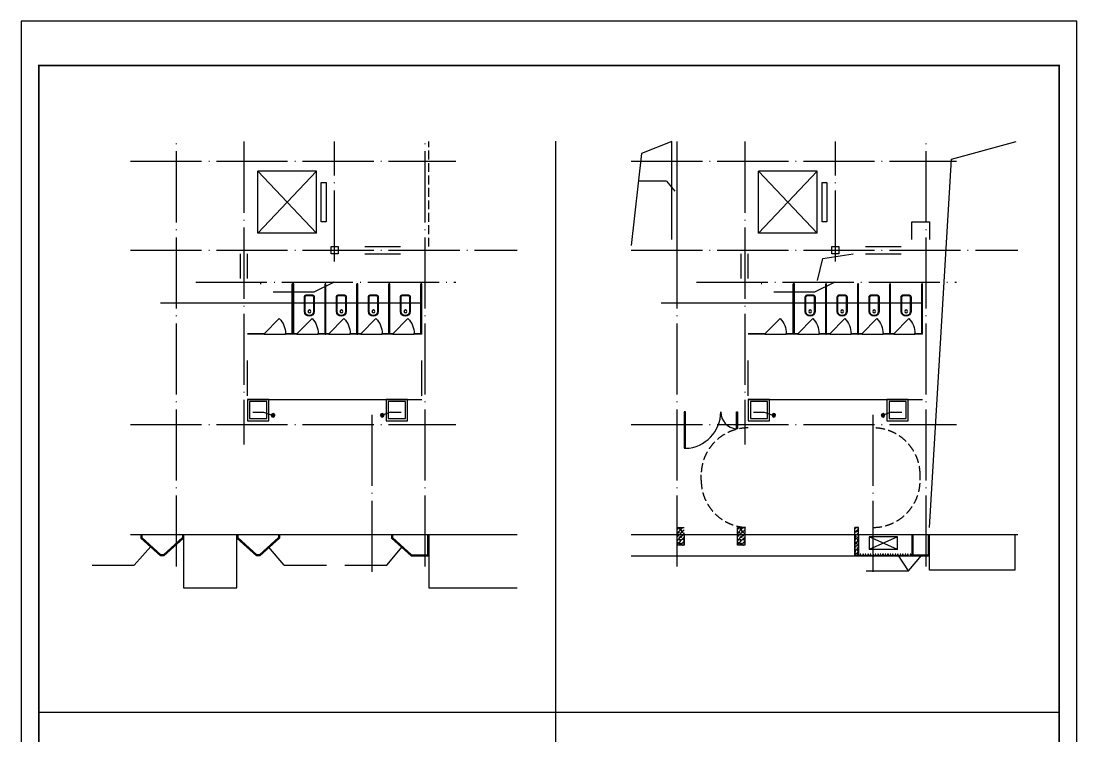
# Model space of a CAD drawing. Extents: x -1041549 to 749950, y -354245 to 17554.
# Drawn here: x 131822 to 161522, y -216048 to -195941 of the extents above; entities that cross this region are included whole.
import ezdxf

# ---------------------------------------------------------------- set-up
doc = ezdxf.new("R2010")
doc.units = 0
doc.header["$LTSCALE"] = 1000
doc.header["$MEASUREMENT"] = 0
doc.linetypes.add('DASH', pattern=[0.35, 0.25, -0.1])
doc.linetypes.add('DOTE', pattern=[2.42, 2, -0.2, 0.02, -0.2])
for name, color, linetype in [('AC', 252, 'Continuous'), ('AXIS', 3, 'Continuous'), ('DOTE', 1, 'Continuous'), ('EVTR', 2, 'Continuous'), ('K+T', 252, 'Continuous'), ('LATRINE', 6, 'Continuous'), ('PUB_DIM', 3, 'Continuous'), ('PUB_TITLE', 4, 'Continuous'), ('STAIR', 2, 'Continuous'), ('Util', 4, 'Continuous'), ('WALL', 4, 'Continuous'), ('WINDOW', 3, 'Continuous')]:
    doc.layers.add(name, color=color, linetype=linetype)

# ---------------------------------------------------------------- blocks, each defined once
blk = doc.blocks.new('A$C58C370F3')
at = {"layer": 'K+T'}
for points in [[(465, 138), (59, 138, 0.388189), (0, 88), (0, -88, 0.388189), (59, -138), (465, -138, 0.97895)], [(465, 118), (58, 118, 0.382017), (20, 86), (20, -86, 0.382017), (58, -118), (465, -118, 0.977255)]]:
    blk.add_lwpolyline(points, format="xyb", close=True, dxfattribs=at)
blk.add_circle((462, 0), 40, dxfattribs=at)
blk = doc.blocks.new('$DorLib2D$00000114')
at = {"color": 0}
blk.add_line((0.5, 0), (-0.207, 0.707), dxfattribs=at)
blk.add_arc((0.5, 0), 1, 135, 180, dxfattribs=at)
blk = doc.blocks.new('A$C03CD7C06')
at = {"layer": 'K+T'}
for p, q in [((-350, 1410), (-460, 1410)), ((-460, 1410), (-460, 0)), ((-440, 1390), (-350, 1390)), ((-440, 1390), (-440, 0)), ((-350, 1410), (250, 1410)), ((-350, 1390), (-350, 1410)), ((460, 1410), (250, 1410)), ((250, 1410), (250, 1390)), ((250, 1390), (440, 1390)), ((440, 1390), (440, 0)), ((460, 1410), (460, 0)), ((-440, 0), (-460, 0)), ((460, 0), (440, 0))]:
    blk.add_line(p, q, dxfattribs=at)
at = {"layer": 'K+T', "xscale": 600, "yscale": 600, "zscale": -600, "rotation": 180}
blk.add_blockref('$DorLib2D$00000114', (-50, 1400), dxfattribs=at)
at = {"layer": 'K+T', "rotation": 90}
blk.add_blockref('A$C58C370F3', (0, 310), dxfattribs=at)
blk = doc.blocks.new('A$C013c3c15')
at = {"color": 2}
for p, q in [((0, 600), (0, 500)), ((30, 600), (30, 513)), ((1170, 600), (1170, 513)), ((1200, 600), (1200, 500)), ((550, 0), (0, 500)), ((562, 30), (30, 513)), ((638, 30), (1170, 513)), ((650, 0), (1200, 500)), ((650, 0), (550, 0)), ((638, 30), (562, 30))]:
    blk.add_line(p, q, dxfattribs=at)
blk = doc.blocks.new('A$C7fd66507')
at = {"color": 2}
for points in [[(150, 600), (150, 500), (700, 0), (1200, 0), (1200, 600)], [(180, 600), (180, 513), (712, 30), (1170, 30), (1170, 600)], [(700, 0), (1200, 0), (1200, 600)]]:
    blk.add_lwpolyline(points, dxfattribs=at)
blk = doc.blocks.new('A$C319F445E')
h = blk.add_hatch()
h.set_pattern_fill('ANSI31', color=8, scale=300, style=0)
h.set_pattern_definition([(45, (197510.402, 8535.03), (-26.516504, 26.516504), [])])
h.paths.add_polyline_path([(156, 100, 1), (44, 100, 1)])
blk.add_circle((100, 100), 55.6)
blk = doc.blocks.new('A$C545B6328')
at = {"layer": 'AC'}
for p, q in [((400, 450), (-400, 450)), ((-400, 450), (-400, 100)), ((400, 450), (-400, 100)), ((400, 100), (-400, 450)), ((400, 100), (400, 450)), ((400, 100), (-400, 100))]:
    blk.add_line(p, q, dxfattribs=at)
blk = doc.blocks.new('A$Ce6740713')
at = {"layer": 'WINDOW'}
blk.add_lwpolyline([(1464, 1024), (1464, 0), (1500, 0), (1500, 1024)], close=True, dxfattribs=at)
at = {"layer": 'WINDOW', "elevation": 0}
blk.add_lwpolyline([(36, 474), (36, 0), (0, 0), (0, 474)], close=True, dxfattribs=at)
at = {"layer": 'WINDOW'}
for centre, radius, start, end in [((1500, 0), 1025, 92.0267, 180), ((0, 0, 0), 475, 0, 85.6232)]:
    blk.add_arc(centre, radius, start, end, dxfattribs=at)

msp = doc.modelspace()

# ---------------------------------------------------------------- hatches: boundary and pattern name
h = msp.add_hatch()
h.set_pattern_fill('钢筋混凝土', color=8, scale=30)
h.set_pattern_definition([(45, (-1700, 5e-07), (-53.033009, 53.033009), []), (50, (-1700, 5e-07), (215.17805, -18.82564), [22.5, -247.5]), (355, (-1700, 5e-07), (-41.6254, 225.65764), [18, -198]), (100.4514, (-1682.07, -1.57), (173.55281, 206.83186), [19.12206, -210.34263]), (46.1842, (-1700, 60), (320.17231, -49.6557), [33.75, -371.25]), (96.6356, (-1673.32, 55.86), (280.3988, 292.23536), [28.6831, -315.5139]), (351.1842, (-1700, 60), (280.3986, 292.2356), [27, -297]), (21, (-1670, 45), (179.07212, -120.78567), [22.5, -247.5]), (326, (-1670, 45), (72.9946, 217.54501), [18, -198]), (71.4514, (-1655.08, 34.93), (252.06679, 96.75915), [19.12206, -210.34263]), (37.5, (-1700, 5e-07), (3.647957, 99.868156), [0, -195.6, 0, -201, 0, -198.75]), (7.5, (-1700, 5e-07), (78.92086, 118.323514), [0, -114.6, 0, -191.1, 0, -75.75]), (327.5, (-1766.9, 5e-07), (160.14673, -6.766462), [0, -75, 0, -234, 0, -310.5]), (317.5, (-1796.9, 5e-07), (174.95585, 30.031495), [0, -97.5, 0, -155.4, 0, -220.5])])
h.paths.add_polyline_path([(150478.1, -210183.6), (150478.1, -210683.6), (150278.1, -210683.6), (150278.1, -210183.6)])
h = msp.add_hatch()
h.set_pattern_fill('钢筋混凝土', color=8, scale=30)
h.set_pattern_definition([(45, (0, 0), (-53.033009, 53.033009), []), (50, (0, 0), (215.17805, -18.82564), [22.5, -247.5]), (355, (0, 0), (-41.6254, 225.65764), [18, -198]), (100.4514, (17.93, -1.57), (173.55281, 206.83186), [19.12206, -210.34263]), (46.1842, (0, 60), (320.17231, -49.6557), [33.75, -371.25]), (96.6356, (26.68, 55.86), (280.3988, 292.23536), [28.6831, -315.5139]), (351.1842, (0, 60), (280.3986, 292.2356), [27, -297]), (21, (30, 45), (179.07212, -120.78567), [22.5, -247.5]), (326, (30, 45), (72.9946, 217.54501), [18, -198]), (71.4514, (44.92, 34.93), (252.06679, 96.75915), [19.12206, -210.34263]), (37.5, (0, 0), (3.647957, 99.868156), [0, -195.6, 0, -201, 0, -198.75]), (7.5, (0, 0), (78.92086, 118.323514), [0, -114.6, 0, -191.1, 0, -75.75]), (327.5, (-66.9, 0), (160.14673, -6.766462), [0, -75, 0, -234, 0, -310.5]), (317.5, (-96.9, 0), (174.95585, 30.031495), [0, -97.5, 0, -155.4, 0, -220.5])])
h.paths.add_polyline_path([(152178.1, -210183.6), (152178.1, -210683.6), (151978.1, -210683.6), (151978.1, -210183.6)])
h = msp.add_hatch()
h.set_pattern_fill('钢筋混凝土', color=8, scale=30)
h.set_pattern_definition([(45, (3300, -300), (-53.033009, 53.033009), []), (50, (3300, -300), (215.17805, -18.82564), [22.5, -247.5]), (355, (3300, -300), (-41.6254, 225.65764), [18, -198]), (100.4514, (3317.93, -301.57), (173.55281, 206.83186), [19.12206, -210.34263]), (46.1842, (3300, -240), (320.17231, -49.6557), [33.75, -371.25]), (96.6356, (3326.68, -244.14), (280.3988, 292.23536), [28.6831, -315.5139]), (351.1842, (3300, -240), (280.3986, 292.2356), [27, -297]), (21, (3330, -255), (179.07212, -120.78567), [22.5, -247.5]), (326, (3330, -255), (72.9946, 217.54501), [18, -198]), (71.4514, (3344.92, -265.07), (252.06679, 96.75915), [19.12206, -210.34263]), (37.5, (3300, -300), (3.647957, 99.868156), [0, -195.6, 0, -201, 0, -198.75]), (7.5, (3300, -300), (78.92086, 118.323514), [0, -114.6, 0, -191.1, 0, -75.75]), (327.5, (3233.1, -300), (160.14673, -6.766462), [0, -75, 0, -234, 0, -310.5]), (317.5, (3203.1, -300), (174.95585, 30.031495), [0, -97.5, 0, -155.4, 0, -220.5])])
h.paths.add_polyline_path([(155378.1, -210183.6), (155378.1, -210983.6), (155278.1, -210983.6), (155278.1, -210183.6)])

# ---------------------------------------------------------------- linework, layer by layer
at = {"color": 8}
for p, q in [((146858.9, -199319.6), (146858.9, -232840.5)), ((150953.1, -208858.6), (150953.1, -208708.6)), ((157113.1, -208858.6), (157113.1, -208708.6)), ((132322.1, -215377.1), (161022.1, -215377.1))]:
    msp.add_line(p, q, dxfattribs=at)
for p, q in [((137990.9, -203183.6), (137990.9, -202483.6)), ((138190.9, -203183.6), (138190.9, -202483.6)), ((141490.9, -202283.6), (142490.9, -202283.6)), ((141490.9, -202483.6), (142490.9, -202483.6)), ((152078.1, -203183.6), (152078.1, -202483.6)), ((152278.1, -203183.6), (152278.1, -202483.6)), ((155578.1, -202283.6), (156578.1, -202283.6)), ((155578.1, -202483.6), (156578.1, -202483.6)), ((140370.9, -204743.6), (140390.9, -204743.6)), ((141270.9, -204743.6), (141290.9, -204743.6)), ((154458.1, -204743.6), (154478.1, -204743.6)), ((155358.1, -204743.6), (155378.1, -204743.6)), ((138190.9, -206483.6), (138190.9, -205483.6)), ((143090.9, -206483.6), (143090.9, -205483.6)), ((152278.1, -206483.6), (152278.1, -205483.6))]:
    msp.add_line(p, q)
at = {"color": 3}
for p, q in [((135742.1, -203861.6), (143079.4, -203861.6)), ((149829.4, -203861.6), (157166.6, -203861.6)), ((138337.5, -206938.9), (138641.9, -206938.9)), ((138641.9, -206938.9), (138902.9, -207030.5)), ((142210.9, -206938.9), (141981, -207028.4, 0)), ((142210.9, -206938.9), (142515.2, -206938.9)), ((152424.8, -206938.9), (152729.1, -206938.9)), ((152729.1, -206938.9), (152990.1, -207030.5)), ((156298.1, -206938.9), (156068.2, -207028.4, 0)), ((156298.1, -206938.9), (156602.4, -206938.9))]:
    msp.add_line(p, q, dxfattribs=at)
for points in [[(150128.1, -199330.7), (149275.7, -199665.4), (148987.4, -202255.1)], [(157378.1, -210183.6), (157993.6, -199827.8), (159818, -199330.7)], [(156878.1, -202083.6), (156878.1, -201583.6), (157378.1, -201583.6), (157378.1, -202083.6)], [(154228.1, -203233.6), (154377.7, -202622.8), (155228.1, -202483.6)], [(136390.9, -210383.6), (136390.9, -211883.6), (137890.9, -211883.6), (137890.9, -210383.6)], [(143290.9, -210383.6), (143290.9, -211883.6), (145778.2, -211883.6)], [(156878.1, -210383.6), (156878.1, -210983.6), (157378.1, -210983.6), (157378.1, -210383.6)], [(156908.1, -210383.6), (156908.1, -210953.6), (157348.1, -210953.6), (157348.1, -210383.6)], [(148987.4, -210983.6), (156878.1, -210983.6)]]:
    msp.add_lwpolyline(points)
for points in [[(140540.9, -202283.6), (140740.9, -202283.6), (140740.9, -202483.6), (140540.9, -202483.6)], [(154628.1, -202283.6), (154828.1, -202283.6), (154828.1, -202483.6), (154628.1, -202483.6)], [(159778.1, -211383.6), (157378.1, -211383.6), (157378.1, -210383.6), (159778.1, -210383.6)]]:
    msp.add_lwpolyline(points, close=True)
at = {"const_width": 20}
for points in [[(140619.1, -203273.8, 1), (140614.8, -203293.3, 1)], [(154706.3, -203273.8, 1), (154702, -203293.3, 1)], [(139470.8, -203871.4, -1), (139466.5, -203851.9, -1)], [(140383.6, -203871.4, -1), (140379.2, -203851.9, -1)], [(141282.1, -203871.4, -1), (141277.8, -203851.9, -1)], [(142186.3, -203871.4, -1), (142181.9, -203851.9, -1)], [(143085.1, -203871.4, -1), (143080.8, -203851.9, -1)], [(153558, -203871.4, -1), (153553.7, -203851.9, -1)], [(154470.8, -203871.4, -1), (154466.4, -203851.9, -1)], [(155369.3, -203871.4, -1), (155365, -203851.9, -1)], [(156273.5, -203871.4, -1), (156269.2, -203851.9, -1)], [(157172.3, -203871.4, -1), (157168, -203851.9, -1)]]:
    msp.add_lwpolyline(points, format="xyb", close=True, dxfattribs=at)
at = {"color": 2}
for points in [[(155428.1, -210983.6), (155448.1, -210983.6), (155448.1, -210933.6), (155428.1, -210933.6), (155428.1, -210983.6)], [(155498.1, -210983.6), (155518.1, -210983.6), (155518.1, -210933.6), (155498.1, -210933.6), (155498.1, -210983.6)], [(155568.1, -210983.6), (155588.1, -210983.6), (155588.1, -210933.6), (155568.1, -210933.6), (155568.1, -210983.6)], [(155638.1, -210983.6), (155658.1, -210983.6), (155658.1, -210933.6), (155638.1, -210933.6), (155638.1, -210983.6)], [(155708.1, -210983.6), (155728.1, -210983.6), (155728.1, -210933.6), (155708.1, -210933.6), (155708.1, -210983.6)], [(155778.1, -210983.6), (155798.1, -210983.6), (155798.1, -210933.6), (155778.1, -210933.6), (155778.1, -210983.6)], [(155848.1, -210983.6), (155868.1, -210983.6), (155868.1, -210933.6), (155848.1, -210933.6), (155848.1, -210983.6)], [(155918.1, -210983.6), (155938.1, -210983.6), (155938.1, -210933.6), (155918.1, -210933.6), (155918.1, -210983.6)], [(155988.1, -210983.6), (156008.1, -210983.6), (156008.1, -210933.6), (155988.1, -210933.6), (155988.1, -210983.6)], [(156058.1, -210983.6), (156078.1, -210983.6), (156078.1, -210933.6), (156058.1, -210933.6), (156058.1, -210983.6)], [(156128.1, -210983.6), (156148.1, -210983.6), (156148.1, -210933.6), (156128.1, -210933.6), (156128.1, -210983.6)], [(156198.1, -210983.6), (156218.1, -210983.6), (156218.1, -210933.6), (156198.1, -210933.6), (156198.1, -210983.6)], [(156268.1, -210983.6), (156288.1, -210983.6), (156288.1, -210933.6), (156268.1, -210933.6), (156268.1, -210983.6)], [(156338.1, -210983.6), (156358.1, -210983.6), (156358.1, -210933.6), (156338.1, -210933.6), (156338.1, -210983.6)], [(156408.1, -210983.6), (156428.1, -210983.6), (156428.1, -210933.6), (156408.1, -210933.6), (156408.1, -210983.6)], [(156478.1, -210983.6), (156498.1, -210983.6), (156498.1, -210933.6), (156478.1, -210933.6), (156478.1, -210983.6)], [(156548.1, -210983.6), (156568.1, -210983.6), (156568.1, -210933.6), (156548.1, -210933.6), (156548.1, -210983.6)], [(156618.1, -210983.6), (156638.1, -210983.6), (156638.1, -210933.6), (156618.1, -210933.6), (156618.1, -210983.6)], [(156688.1, -210983.6), (156708.1, -210983.6), (156708.1, -210933.6), (156688.1, -210933.6), (156688.1, -210983.6)], [(156758.1, -210983.6), (156778.1, -210983.6), (156778.1, -210933.6), (156758.1, -210933.6), (156758.1, -210983.6)], [(156828.1, -210983.6), (156848.1, -210983.6), (156848.1, -210933.6), (156828.1, -210933.6), (156828.1, -210983.6)]]:
    msp.add_lwpolyline(points, dxfattribs=at)
at = {"color": 8, "linetype": 'DASH'}
for centre, start, end in [((152278.1, -208708.6), 90, 180), ((155788.1, -208708.6), 0, 90), ((152278.1, -208858.6), 180, 270), ((155788.1, -208858.6), 270, 0)]:
    msp.add_arc(centre, 1325, start, end, dxfattribs=at)
at = {"layer": 'AXIS'}
for p, q in [((135004.2, -211249.8), (135469.5, -210715.8)), ((139226.6, -211249.8), (138785.2, -210733.6)), ((142108.8, -211249.8), (142538.2, -210733.6)), ((156781.3, -211400.5), (156485.9, -210948.8)), ((156781.3, -211400.5), (157160.5, -210960.2)), ((133819.5, -211249.8), (135004.2, -211249.8)), ((139226.6, -211249.8), (140411.2, -211249.8)), ((140924.2, -211249.8), (142108.8, -211249.8)), ((155596.7, -211400.5), (156781.3, -211400.5))]:
    msp.add_line(p, q, dxfattribs=at)
at = {"layer": 'DOTE', "linetype": 'DOTE'}
for p, q in [((136190.9, -211283.6), (136190.9, -199330.7)), ((138090.9, -199330.7), (138090.9, -207850.5)), ((140640.9, -202703.1), (140640.9, -199330.7)), ((143190.9, -211283.6), (143190.9, -199330.7)), ((150278.1, -211283.6), (150278.1, -199330.7)), ((152178.1, -199330.7), (152178.1, -207850.5)), ((154728.1, -202703.1), (154728.1, -199330.7)), ((157278.1, -211283.6), (157278.1, -199330.7)), ((134900.1, -199883.6), (144048.6, -199883.6)), ((148987.4, -199883.6), (158135.8, -199883.6)), ((134900.1, -202383.6), (145778.2, -202383.6)), ((148987.4, -202383.6), (159865.4, -202383.6)), ((136738, -203283.6), (144048.6, -203283.6)), ((150825.2, -203283.6), (158135.8, -203283.6)), ((141700.9, -211433.6), (141700.9, -206873.1)), ((155788.1, -211433.6), (155788.1, -206873.1)), ((134900.1, -207283.6), (144048.6, -207283.6)), ((148987.4, -207283.6), (158135.8, -207283.6))]:
    msp.add_line(p, q, dxfattribs=at)
at = {"layer": 'EVTR'}
for p, q in [((140128.4, -201908.6), (138478.4, -201908.6)), ((154215.6, -201908.6), (152565.6, -201908.6))]:
    msp.add_line(p, q, dxfattribs=at)
for points in [[(140128.4, -200158.6), (138478.4, -200158.6), (140128.4, -201908.6), (140128.4, -200158.6), (138478.4, -201908.6), (138478.4, -200158.6)], [(154215.6, -200158.6), (152565.6, -200158.6), (154215.6, -201908.6), (154215.6, -200158.6), (152565.6, -201908.6), (152565.6, -200158.6)]]:
    msp.add_lwpolyline(points, dxfattribs=at)
for points in [[(140265.9, -201583.6), (140265.9, -200483.6), (140403.4, -200483.6), (140403.4, -201583.6)], [(154353.1, -201583.6), (154353.1, -200483.6), (154490.6, -200483.6), (154490.6, -201583.6)]]:
    msp.add_lwpolyline(points, close=True, dxfattribs=at)
at = {"layer": 'K+T'}
for p, q in [((138570.9, -203333.6), (138550.9, -203333.6)), ((139450.9, -204723.6), (139450.9, -203333.6)), ((139470.9, -203333.6), (139450.9, -203333.6)), ((139470.9, -204743.6), (139470.9, -203333.6)), ((152658.1, -203333.6), (152638.1, -203333.6)), ((153538.1, -204723.6), (153538.1, -203333.6)), ((153558.1, -203333.6), (153538.1, -203333.6)), ((153558.1, -204743.6), (153558.1, -203333.6)), ((138190.9, -204723.6), (138660.9, -204723.6)), ((138660.9, -204743.6), (138190.9, -204743.6)), ((138660.9, -204723.6), (138660.9, -204743.6)), ((138660.9, -204743.6), (139260.9, -204743.6)), ((139260.9, -204743.6), (139260.9, -204723.6)), ((139260.9, -204723.6), (139450.9, -204723.6)), ((139470.9, -204743.6), (139260.9, -204743.6)), ((152278.1, -204723.6), (152748.1, -204723.6)), ((152748.1, -204743.6), (152278.1, -204743.6)), ((152748.1, -204723.6), (152748.1, -204743.6)), ((152748.1, -204743.6), (153348.1, -204743.6)), ((153348.1, -204743.6), (153348.1, -204723.6)), ((153348.1, -204723.6), (153538.1, -204723.6)), ((153558.1, -204743.6), (153348.1, -204743.6)), ((138190.9, -206583.6), (143090.9, -206583.6)), ((152278.1, -206583.6), (157178.1, -206583.6))]:
    msp.add_line(p, q, dxfattribs=at)
for points in [[(138190.9, -206583.6), (138190.9, -207183.6), (138790.9, -207183.6), (138790.9, -206583.6), (138190.9, -206583.6)], [(142090.9, -206583.6), (142090.9, -207183.6), (142690.9, -207183.6), (142690.9, -206583.6), (142090.9, -206583.6)], [(152278.1, -206583.6), (152278.1, -207183.6), (152878.1, -207183.6), (152878.1, -206583.6), (152278.1, -206583.6)], [(156178.1, -206583.6), (156178.1, -207183.6), (156778.1, -207183.6), (156778.1, -206583.6), (156178.1, -206583.6)]]:
    msp.add_lwpolyline(points, dxfattribs=at)
for points in [[(138250.9, -206643.6), (138250.9, -207123.6), (138730.9, -207123.6), (138730.9, -206643.6)], [(142150.9, -206643.6), (142150.9, -207123.6), (142630.9, -207123.6), (142630.9, -206643.6)], [(152338.1, -206643.6), (152338.1, -207123.6), (152818.1, -207123.6), (152818.1, -206643.6)], [(156238.1, -206643.6), (156238.1, -207123.6), (156718.1, -207123.6), (156718.1, -206643.6)]]:
    msp.add_lwpolyline(points, close=True, dxfattribs=at)
at = {"layer": 'LATRINE'}
for p, q in [((150128.1, -202083.6), (150128.1, -199330.7)), ((150278.1, -202083.6), (150278.1, -199330.7)), ((156778.1, -210983.6), (155378.1, -210983.6))]:
    msp.add_line(p, q, dxfattribs=at)
at = {"layer": 'PUB_DIM'}
for p, q in [((149976.2, -200443.9), (149222.1, -200443.9)), ((149976.2, -200443.9), (150211.8, -200725.8)), ((140063.4, -203559.4), (140616.9, -203283.6)), ((154150.6, -203559.4), (154704.1, -203283.6)), ((138909.2, -203559.4), (140063.4, -203559.4)), ((152996.4, -203559.4), (154150.6, -203559.4))]:
    msp.add_line(p, q, dxfattribs=at)
at = {"layer": 'PUB_TITLE'}
msp.add_lwpolyline([(131822.1, -195940.6), (131822.1, -237990.6), (161522.1, -237990.6), (161522.1, -195940.6)], close=True, dxfattribs=at)
at = {"layer": 'PUB_TITLE', "const_width": 50}
msp.add_lwpolyline([(132322.1, -197190.6), (132322.1, -237490.6), (161022.1, -237490.6), (161022.1, -197190.6)], close=True, dxfattribs=at)
at = {"layer": 'STAIR', "color": 8, "linetype": 'DASH'}
msp.add_lwpolyline([(143290.9, -202283.6), (143290.9, -199330.7)], dxfattribs=at)
at = {"layer": 'WALL'}
for points in [[(150478.1, -210383.6), (150478.1, -210683.6), (150278.1, -210683.6), (150278.1, -210183.6), (150478.1, -210183.6)], [(152178.1, -210183.6), (152178.1, -210683.6), (151978.1, -210683.6), (151978.1, -210183.6), (152178.1, -210183.6)], [(155278.1, -210383.6), (155278.1, -210983.6), (155378.1, -210983.6), (155378.1, -210183.6), (155278.1, -210183.6)], [(155378.1, -210383.6), (155378.1, -210983.6), (155278.1, -210983.6), (155278.1, -210183.6), (155378.1, -210183.6)]]:
    msp.add_lwpolyline(points, dxfattribs=at)
at = {"layer": 'WINDOW'}
for p, q in [((134900.1, -210383.6), (145778.2, -210383.6)), ((148987.4, -210383.6), (159865.4, -210383.6))]:
    msp.add_line(p, q, dxfattribs=at)

# ---------------------------------------------------------------- block references
at = {"xscale": -1, "rotation": 180}
for p in [(139930.9, -203333.6), (140830.9, -203333.6), (141730.9, -203333.6), (142630.9, -203333.6), (154018.1, -203333.6), (154918.1, -203333.6), (155818.1, -203333.6), (156718.1, -203333.6)]:
    msp.add_blockref('A$C03CD7C06', p, dxfattribs=at)
at = {"color": 6, "rotation": 180}
msp.add_blockref('A$Ce6740713', (151978.1, -206933.6), dxfattribs=at)
for name, p in [('A$C013c3c15', (135190.9, -210983.6)), ('A$C013c3c15', (137890.9, -210983.6)), ('A$C7fd66507', (142090.9, -210983.6)), ('A$C545B6328', (156078.1, -210902.4))]:
    msp.add_blockref(name, p)
at = {"layer": 'K+T', "xscale": -600, "yscale": 600, "zscale": -600}
for p in [(138960.9, -204733.6), (153048.1, -204733.6)]:
    msp.add_blockref('$DorLib2D$00000114', p, dxfattribs=at)
at = {"layer": 'Util', "extrusion": (0, 0, -1), "xscale": 0.9000000001396983, "yscale": 0.9000000001396983, "zscale": -0.9000000001396983, "rotation": 180}
for p in [(-138820.2, -206938.4, 0), (-141891, -206938.4, 0), (-152907.4, -206938.4, 0), (-155978.2, -206938.4, 0)]:
    msp.add_blockref('A$C319F445E', p, dxfattribs=at)

doc.saveas('drawing.dxf')
